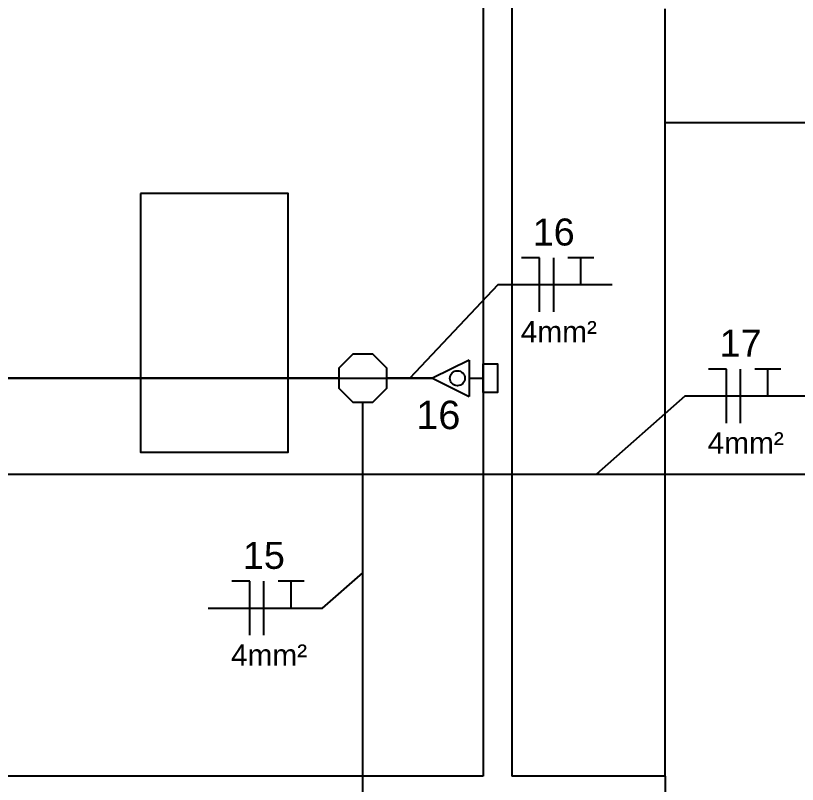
# Model space of a CAD drawing. Header units: millimetres. Extents: x 165 to 269, y 52 to 121.
# Drawn here: x 198.717 to 201.466, y 60.346 to 63.051 of the extents above; entities that cross this region are included whole.
import ezdxf
from ezdxf.enums import TextEntityAlignment as Align

# ---------------------------------------------------------------- set-up
doc = ezdxf.new("R2010")
doc.units = ezdxf.units.MM
for name, color, linetype in [('CAIXAS', 1, 'Continuous'), ('CONTAGEM', 30, 'Continuous'), ('ELETRODUTO_TETO', 2, 'Continuous'), ('FAM ARQUITETURA', 253, 'Continuous'), ('FIACAO', 1, 'Continuous'), ('INDICACAO_CIRCUITO', 2, 'Continuous'), ('INDICACAO_CIRCUITO_FIA', 10, 'Continuous'), ('LINHA DE CHAMADA', 1, 'Continuous'), ('LINHA_DE_CHAMADA', 1, 'Continuous'), ('TOMADAS ABNT', 10, 'Continuous')]:
    doc.layers.add(name, color=color, linetype=linetype)
doc.styles.add('ARIAL', font='arial.ttf')
doc.styles.add('FAM-ARIAL', font='arial.ttf')
doc.styles.add('Raag-arial', font='arial.ttf')

# ---------------------------------------------------------------- blocks, each defined once
blk = doc.blocks.new('FAM ARQUITETURA')
at = {"layer": 'FAM ARQUITETURA'}
for p, q in [((10.36, 0), (10.36, -2.8)), ((10.46, 0), (10.46, -2.8)), ((11, -2.8), (11, -0.1)), ((11, -0.5), (15.93, -0.5)), ((10.36, -2.8), (5.53, -2.8)), ((11, -2.8), (10.46, -2.8)), ((11, -2.8), (11, -5.3))]:
    blk.add_line(p, q, dxfattribs=at)
blk.add_lwpolyline([(9.154, -0.75), (9.154, -1.66), (9.674, -1.66), (9.674, -0.75)], close=True, dxfattribs=at)
blk = doc.blocks.new('*U120', base_point=(75.0458, 24.5533))
for p, q in [((75.0458, 24.7313), (74.9818, 24.6033)), ((75.1098, 24.6033), (75.0458, 24.7313)), ((75.1098, 24.6033), (74.9818, 24.6033)), ((75.0458, 24.6033), (75.0458, 24.5533))]:
    blk.add_line(p, q)
blk.add_lwpolyline([(74.9958, 24.5533), (75.0958, 24.5533), (75.0958, 24.5033), (74.9958, 24.5033)], close=True)
blk.add_circle((75.0458, 24.644), 0.0263)
blk = doc.blocks.new('Caixa termoplástica octogonal 4x4x2')
at = {"layer": 'CAIXAS'}
blk.add_lwpolyline([(-0.035, -0.0845), (0.035, -0.0845), (0.0845, -0.035), (0.0845, 0.035), (0.035, 0.0845), (-0.035, 0.0845), (-0.0845, 0.035), (-0.0845, -0.035), (-0.035, -0.0845)], dxfattribs=at)
blk = doc.blocks.new('*U36', base_point=(608.6702, 153.2931))
for p, q in [((608.6702, 153.4831), (608.5435, 153.4831)), ((608.6702, 153.1031), (608.6702, 153.4831))]:
    blk.add_line(p, q)
blk = doc.blocks.new('*U37', base_point=(635.9723, 148.7459))
at = {"linetype": 'Continuous'}
for p, q in [((636.0637, 148.9359), (635.8808, 148.9359)), ((635.9723, 148.7459), (635.9723, 148.9359))]:
    blk.add_line(p, q, dxfattribs=at)
blk = doc.blocks.new('*U38', base_point=(576.8177, 148.7459))
blk.add_line((576.8177, 148.5559), (576.8177, 148.9359))
blk = doc.blocks.new('NFT')
at = {"layer": 'FIACAO', "xscale": 0.5, "yscale": 0.5, "zscale": 0.5}
for name, p in [('*U36', (-0.05, 0)), ('*U38', (0, 0)), ('*U37', (0.0957, 0))]:
    blk.add_blockref(name, p, dxfattribs=at)
at = {"layer": 'CONTAGEM', "color": 1, "style": 'ARIAL'}
blk.add_attdef('SEÇÃO', text='', height=0.075, dxfattribs=at).set_placement((0.0181, -0.127), align=Align.TOP_CENTER)
at = {"layer": 'INDICACAO_CIRCUITO_FIA', "style": 'Raag-arial'}
blk.add_attdef('CIRCUITO', text='', height=0.095, dxfattribs=at).set_placement((0, 0.2338), align=Align.TOP_CENTER)

msp = doc.modelspace()

# ---------------------------------------------------------------- linework, layer by layer
at = {"layer": 'ELETRODUTO_TETO'}
for points in [[(199.8535, 61.7755), (192.016, 61.7755)], [(200.1835, 61.7755), (200.0225, 61.7755)]]:
    msp.add_lwpolyline(points, dxfattribs=at)
for points in [[(192.016, 61.7229), (192.3015, 61.4374), (203.5515, 61.4374, -0.414214), (203.6515, 61.3374), (203.6515, 58.4928)], [(200.9265, 59.2255), (199.9673, 60.1847, -0.198912), (199.938, 60.2554), (199.938, 61.691)]]:
    msp.add_lwpolyline(points, format="xyb", dxfattribs=at)
at = {"layer": 'LINHA DE CHAMADA'}
for points in [[(200.8155, 62.1036), (200.4129, 62.1036), (200.103, 61.7755)], [(201.8833, 61.7125), (201.0702, 61.7125), (200.7603, 61.4374)], [(199.3936, 60.9658), (199.7962, 60.9658), (199.938, 61.0903)]]:
    msp.add_lwpolyline(points, dxfattribs=at)
at = {"layer": 'LINHA_DE_CHAMADA'}
msp.add_lwpolyline([(192.016, 61.7755), (200.1835, 61.7755)], dxfattribs=at)

# ---------------------------------------------------------------- block references
at = {"layer": 'ELETRODUTO_TETO'}
msp.add_blockref('Caixa termoplástica octogonal 4x4x2', (199.938, 61.7755), dxfattribs=at)
at = {"layer": 'FAM ARQUITETURA'}
msp.add_blockref('FAM ARQUITETURA', (190.0015, 63.1755), dxfattribs=at)
at = {"layer": 'LINHA DE CHAMADA'}
for p, values in [((200.6093, 62.1036), {'CIRCUITO': '16', 'SEÇÃO': '4mm²'}), ((201.2666, 61.7125), {'CIRCUITO': '17', 'SEÇÃO': '4mm²'}), ((199.59, 60.9658), {'CIRCUITO': '15', 'SEÇÃO': '4mm²'})]:
    msp.add_blockref('NFT', p, dxfattribs=at).add_auto_attribs(values)
at = {"layer": 'TOMADAS ABNT', "rotation": 90}
msp.add_blockref('*U120', (200.3615, 61.7755), dxfattribs=at)

# ---------------------------------------------------------------- texts
at = {"layer": 'INDICACAO_CIRCUITO', "style": 'FAM-ARIAL'}
msp.add_text('16', height=0.1, dxfattribs=at).set_placement((200.1257, 61.5963))

doc.saveas('drawing.dxf')
